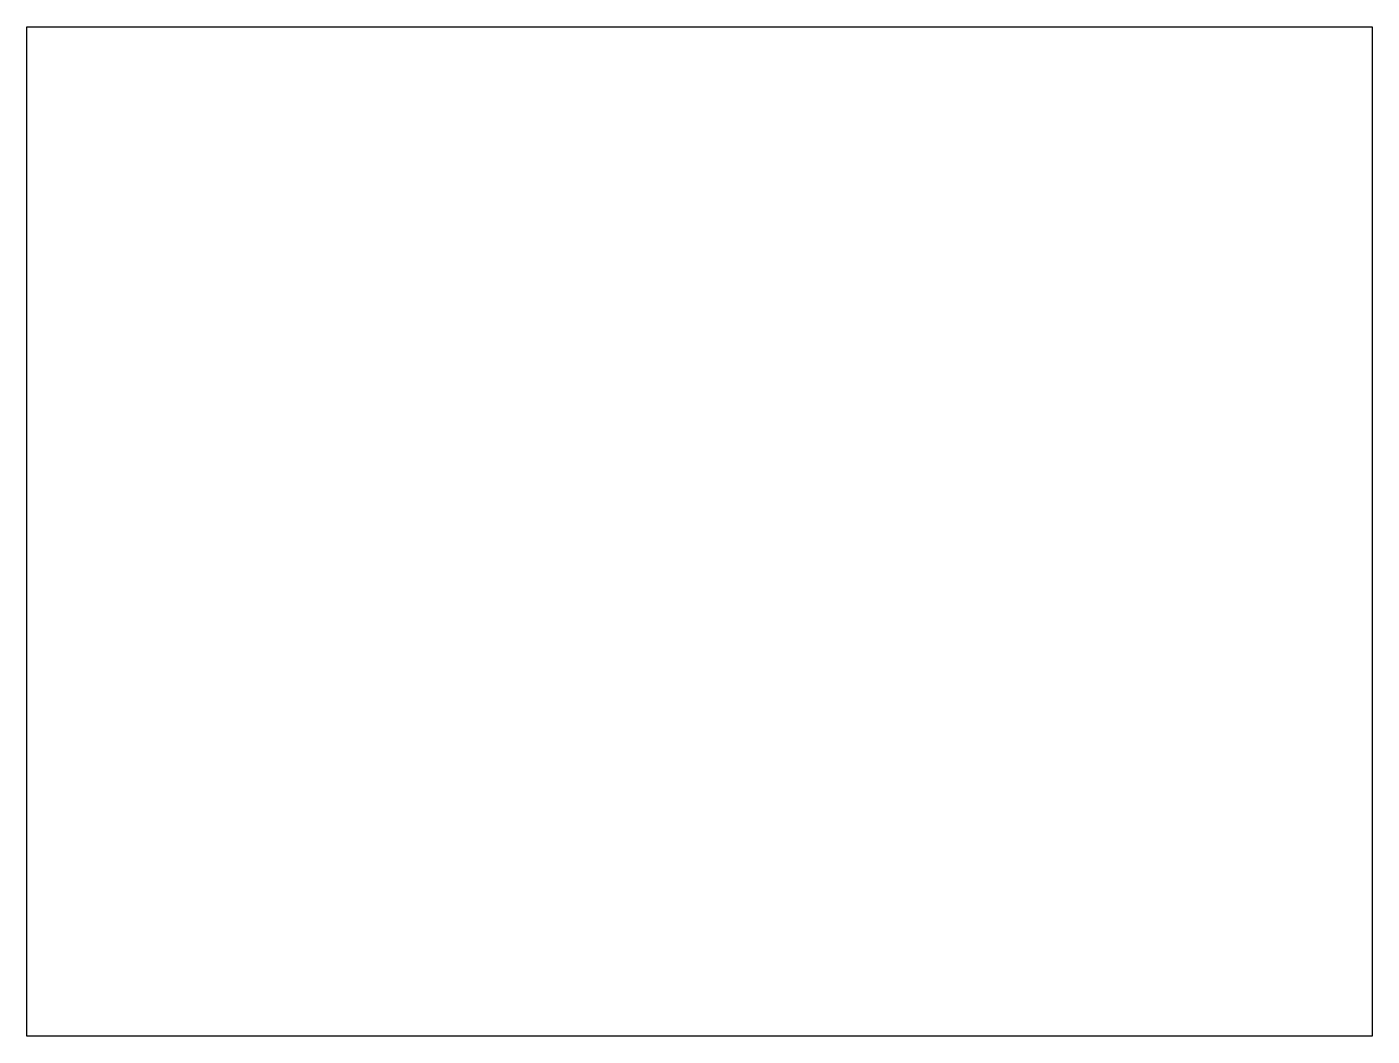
# Model space of a CAD drawing. Header units: metres. Extents: x 1 to 641, y 2 to 482.
import ezdxf

# ---------------------------------------------------------------- set-up
doc = ezdxf.new("R2010")
doc.units = ezdxf.units.M
picture_1 = doc.add_image_def('image1.png', size_in_pixel=(640, 480))

msp = doc.modelspace()

# ---------------------------------------------------------------- pictures from other files: only their frames are drawn
image = msp.add_image(picture_1, insert=(1, 2), size_in_units=(640, 480))

doc.saveas('drawing.dxf')
